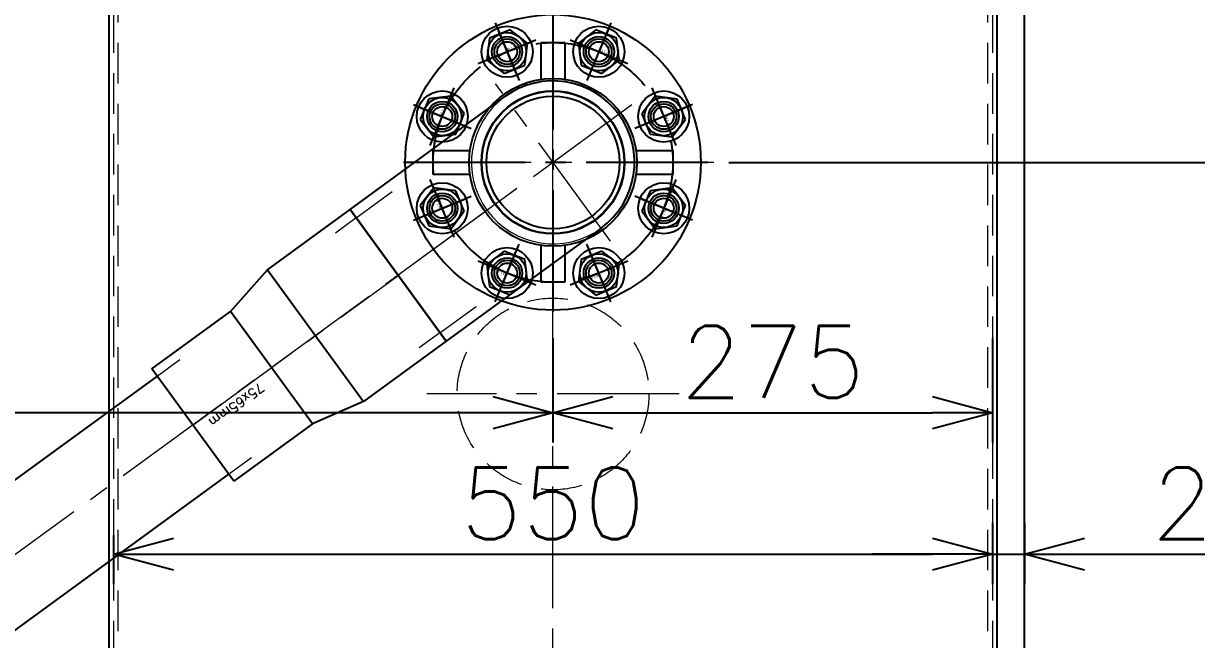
# Model space of a CAD drawing. Header units: millimetres. Extents: x -8731 to 85711, y -14522 to 31379.
# Drawn here: x 72748 to 73482, y 2244 to 2630 of the extents above; entities that cross this region are included whole.
import ezdxf
from ezdxf import colors
from ezdxf.entities.mleader import LeaderData, LeaderLine
from ezdxf.enums import TextEntityAlignment as Align
from ezdxf.math import Vec2, Vec3

# ---------------------------------------------------------------- set-up
doc = ezdxf.new("R2010")
doc.units = ezdxf.units.MM
doc.header["$LTSCALE"] = 4
doc.header["$PDMODE"] = 99
doc.header["$PDSIZE"] = 1
doc.linetypes.add('CENTER2', pattern=[28.575, 19.05, -3.175, 3.175, -3.175])
doc.linetypes.add('HIDDEN', pattern=[9.525, 6.35, -3.175])
for name, color, linetype, lineweight in [('04_HIDDEN', 2, 'HIDDEN', 13), ('05_CENTER', 4, 'CENTER2', 13), ('08_DIM', 3, 'Continuous', 13)]:
    doc.layers.add(name, color=color, linetype=linetype, lineweight=lineweight)
doc.layers.add('10_DRAFT', color=8, linetype='Continuous', lineweight=0, plot=False)
doc.styles.add('KANJI0', font='txt.shx', dxfattribs={"width": 0.9, "height": 30, "bigfont": 'bigfont'})
doc.styles.add('KSS_TXT', font='txt.shx', dxfattribs={"bigfont": 'extfont2.shx'})
doc.styles.get("Standard").update_dxf_attribs({"font": 'txt.shx', "bigfont": 'extfont2.shx'})
doc.dimstyles.new('KSS_DIM', dxfattribs={"dimscale": 3, "dimtxt": 3, "dimasz": 2.5, "dimexe": 1.25, "dimexo": 0.625, "dimtad": 1, "dimdsep": 46, "dimtxsty": 'KSS_TXT', "dimblk": 'OPEN30', "dimcen": 0, "dimazin": 2, "dimtfac": 0.75, "dimtmove": 0, "dimatfit": 3, "dimldrblk": 'OPEN30', "dimfxl": 1, "dimtolj": 1, "dimarcsym": 0})

# ---------------------------------------------------------------- blocks, each defined once
blk = doc.blocks.new('_Open30')
at = {"color": 0, "linetype": 'ByBlock', "lineweight": -2}
for p, q in [((-1, 0.268), (0, 0)), ((0, 0), (-1, -0.268)), ((0, 0), (-1, 0))]:
    blk.add_line(p, q, dxfattribs=at)
blk = doc.blocks.new('*D4582')
at = {"layer": '08_DIM', "color": 0, "lineweight": -2, "transparency": 16777216}
for p, q in [((71728.94, 1620.57), (71728.94, 2404.73)), ((73041.44, 2385.98), (71766.44, 2385.98)), ((73078.94, 2386.22), (73078.94, 2367.23))]:
    blk.add_line(p, q, dxfattribs=at)
at = {"layer": 'Defpoints', "color": 0, "transparency": 16777216}
for p in [(73078.94, 2395.59), (71728.94, 2385.98), (71728.94, 1611.19)]:
    blk.add_point(p, dxfattribs=at)
at = {"layer": '08_DIM', "color": 0, "lineweight": -2, "transparency": 16777216, "xscale": 37.5, "yscale": 37.5, "zscale": 37.5, "rotation": 180}
blk.add_blockref('_Open30', (71728.94, 2385.98), dxfattribs=at)
at = {"layer": '08_DIM', "color": 0, "lineweight": -2, "transparency": 16777216, "xscale": 37.5, "yscale": 37.5, "zscale": 37.5}
blk.add_blockref('_Open30', (73078.94, 2385.98), dxfattribs=at)
at = {"layer": '08_DIM', "color": 0, "transparency": 16777216, "insert": (72403.94, 2417.86), "char_height": 45, "attachment_point": 5, "style": 'KSS_TXT'}
blk.add_mtext('\\A1;1350', dxfattribs=at)
blk = doc.blocks.new('AM_BALLOON1')
at = {"transparency": 16777216}
blk.add_circle((0, 0), 5, dxfattribs=at)
blk.add_attdef('B_NUMBER', text='', height=3, dxfattribs=at).set_placement((0, 0), align=Align.MIDDLE_CENTER)
blk = doc.blocks.new('_OPEN')
at = {"color": 0, "linetype": 'ByBlock'}
for p, q in [((-1, 0.167), (0, 0)), ((0, 0), (-1, -0.167)), ((0, 0), (-1, 0))]:
    blk.add_line(p, q, dxfattribs=at)
blk = doc.blocks.new('*D4630')
at = {"layer": '08_DIM', "color": 0, "lineweight": -2, "transparency": 16777216}
for p, q in [((71968.94, 1962.22), (71968.94, 2836.08)), ((73373.94, 2057.07), (73373.94, 2836.08)), ((72006.44, 2817.33), (73336.44, 2817.33))]:
    blk.add_line(p, q, dxfattribs=at)
at = {"layer": 'Defpoints', "color": 0, "transparency": 16777216}
for p in [(73373.94, 2817.33), (73373.94, 2047.69), (71968.94, 1952.84)]:
    blk.add_point(p, dxfattribs=at)
at = {"layer": '08_DIM', "color": 0, "lineweight": -2, "transparency": 16777216, "xscale": 37.5, "yscale": 37.5, "zscale": 37.5, "rotation": 180}
blk.add_blockref('_Open30', (71968.94, 2817.33), dxfattribs=at)
at = {"layer": '08_DIM', "color": 0, "lineweight": -2, "transparency": 16777216, "xscale": 37.5, "yscale": 37.5, "zscale": 37.5}
blk.add_blockref('_Open30', (73373.94, 2817.33), dxfattribs=at)
at = {"layer": '08_DIM', "color": 0, "transparency": 16777216, "insert": (72671.44, 2849.21), "char_height": 45, "attachment_point": 5, "style": 'KSS_TXT'}
blk.add_mtext('\\A1;1405', dxfattribs=at)
blk = doc.blocks.new('径違いソケット(TS-RS)-75mm×65mma_1_1_1')
at = {"color": 0}
for p, q in [((0, 51), (64, 51)), ((0, -51), (0, 51)), ((64, -51), (64, 51)), ((64, 51), (98, 43.5)), ((98, 43.5), (98, -43.5)), ((98, 43.5), (159, 43.5)), ((159, 43.5), (159, -43.5)), ((98, -43.5), (64, -51)), ((159, -43.5), (98, -43.5)), ((64, -51), (0, -51))]:
    blk.add_line(p, q, dxfattribs=at)
at = {"layer": '05_CENTER', "color": 0}
blk.add_line((159, 0), (0, 0), dxfattribs=at)
at = {"layer": '10_DRAFT'}
for p, q in [((0, 44.5), (16.06, 44.5)), ((159, 38), (141.32, 38)), ((159, -38), (141.32, -38)), ((0, -44.5), (16.06, -44.5))]:
    blk.add_line(p, q, dxfattribs=at)
at = {"layer": '10_DRAFT', "style": 'KSS_TXT'}
blk.add_text('75x65mm', height=6, dxfattribs=at).set_placement((109.27, 3.02))
blk = doc.blocks.new('エルボ(TS-L)-75mmb_1')
at = {"color": 0}
for p, q in [((-120, 51), (0, 51)), ((0, 51), (0, -51)), ((0, -51), (-120, -51))]:
    blk.add_line(p, q, dxfattribs=at)
blk.add_arc((-120, 0), 51, 90, 270, dxfattribs=at)
at = {"layer": '05_CENTER', "color": 0}
for p, q in [((-120, 61), (-120, -61)), ((-181, 0), (10, 0))]:
    blk.add_line(p, q, dxfattribs=at)
at = {"layer": '10_DRAFT'}
for p, q in [((0, 44.5), (-28.01, 44.5)), ((0, -44.5), (-28.01, -44.5))]:
    blk.add_line(p, q, dxfattribs=at)
blk.add_circle((-120, 0), 44.8, dxfattribs=at)
blk.add_arc((-120, 0), 51, 270, 90, dxfattribs=at)
blk = doc.blocks.new('*U252')
at = {"color": 0, "linetype": 'CENTER2'}
blk.add_line((-5.55, 13.4), (5.55, -13.4), dxfattribs=at)
at = {"color": 0}
blk.add_circle((0, 0), 9.5, dxfattribs=at)
blk = doc.blocks.new('*U251')
at = {"color": 0, "linetype": 'ByBlock', "lineweight": -2}
blk.add_blockref('*U252', (661.9, 684.13), dxfattribs=at)
for p, rotation in [((719.3, 684.13), 315), ((621.31, 643.54), 45.00000000000001), ((759.89, 643.54), 270), ((759.89, 586.14), 225), ((621.31, 586.14), 90.00000000000001), ((661.9, 545.55), 135), ((719.3, 545.55), 180)]:
    blk.add_blockref('*U252', p, dxfattribs=dict(at, rotation=rotation))
blk = doc.blocks.new('TSフランジ-JIS10K-80mma_1')
at = {"color": 0, "linetype": 'CENTER2'}
for p, q in [((0, 96.86), (0, -96.86)), ((96.86, 0), (-96.86, 0))]:
    blk.add_line(p, q, dxfattribs=at)
at = {"color": 0}
for p, q in [((-7.5, 51.96), (-7.5, 75)), ((-7.5, 75), (7.5, 75)), ((7.5, 75), (7.5, 51.96)), ((-75, 7.5), (-51.96, 7.5)), ((-75, -7.5), (-75, 7.5)), ((51.96, 7.5), (75, 7.5)), ((75, 7.5), (75, -7.5)), ((-51.96, -7.5), (-75, -7.5)), ((75, -7.5), (51.96, -7.5)), ((-7.5, -75), (-7.5, -51.96)), ((7.5, -51.96), (7.5, -75)), ((7.5, -75), (-7.5, -75))]:
    blk.add_line(p, q, dxfattribs=at)
for radius in [92.5, 52.5, 44.8]:
    blk.add_circle((0, 0), radius, dxfattribs=at)
at = {"color": 0, "linetype": 'CENTER2'}
blk.add_circle((0, 0), 75, dxfattribs=at)
at = {"color": 0}
blk.add_blockref('*U251', (-690.6, -614.84), dxfattribs=at)
blk = doc.blocks.new('16b_1_1_1')
at = {"color": 0, "linetype": 'CENTER2'}
for p, q in [((0, 19.54), (0, -19.54)), ((-19.54, 0), (19.54, 0))]:
    blk.add_line(p, q, dxfattribs=at)
at = {"color": 0}
for p, q in [((-6.92, 11.99), (-13.85, 0)), ((6.93, 11.99), (-6.92, 11.99)), ((13.85, 0), (6.93, 11.99)), ((-13.85, 0), (-6.92, -11.99)), ((6.93, -11.99), (13.85, 0)), ((-6.92, -11.99), (6.93, -11.99))]:
    blk.add_line(p, q, dxfattribs=at)
for radius in [16, 11.99, 8, 6.25]:
    blk.add_circle((0, 0), radius, dxfattribs=at)
at = {"layer": '10_DRAFT', "style": 'KANJI0', "width": 0.82}
blk.add_text('Ｍ１６', height=1.714, dxfattribs=at).set_placement((0.41, 0.18))
blk = doc.blocks.new('*U249')
at = {"rotation": 337.4999999999999}
blk.add_blockref('16b_1_1_1', (0, 0), dxfattribs=at)
blk = doc.blocks.new('A$C18500DD8_1_1')
for p, q in [((-817.78, 21.25), (-1853.53, -734.46)), ((-772.99, -40.14), (-1808.74, -795.86))]:
    blk.add_line(p, q)
at = {"layer": '05_CENTER'}
blk.add_line((-592.74, 138.41), (-1919.99, -830.01), dxfattribs=at)
at = {"color": 0, "linetype": 'ByBlock', "lineweight": -2, "transparency": 16777216}
for p, rotation in [((-598.7, 224.3), 45.00000000000025), ((-500.71, 183.71), 315.0000000000003), ((-639.29, 183.71), 90), ((-639.29, 126.3), 135.0000000000003), ((-500.71, 126.3), 270), ((-541.3, 85.71), 225.0000000000003), ((-598.7, 85.71), 180.0000000000003)]:
    blk.add_blockref('*U249', p, dxfattribs=dict(at, rotation=rotation))
at = {"color": 4}
blk.add_blockref('TSフランジ-JIS10K-80mma_1', (-570, 155), dxfattribs=at)
at = {"color": 0, "linetype": 'ByBlock', "lineweight": -2, "transparency": 16777216}
blk.add_blockref('*U249', (-541.3, 224.3), dxfattribs=at)
at = {"color": 4}
for name, rotation in [('エルボ(TS-L)-75mmb_1', 216.1154000580603), ('径違いソケット(TS-RS)-75mm×65mma_1_1_1', 216.11493845587)]:
    blk.add_blockref(name, (-666.94, 84.28), dxfattribs=dict(at, rotation=rotation))
blk = doc.blocks.new('*D4636')
at = {"layer": '08_DIM', "color": 0, "lineweight": -2, "transparency": 16777216}
for p, q in [((73366.31, 2647.69), (73842.78, 2647.69)), ((73824.03, 2085.19), (73824.03, 2610.19)), ((73383.31, 2047.69), (73842.78, 2047.69))]:
    blk.add_line(p, q, dxfattribs=at)
at = {"layer": 'Defpoints', "color": 0, "transparency": 16777216}
for p in [(73356.94, 2647.69), (73824.03, 2647.69), (73373.94, 2047.69)]:
    blk.add_point(p, dxfattribs=at)
at = {"layer": '08_DIM', "color": 0, "lineweight": -2, "transparency": 16777216, "xscale": 37.5, "yscale": 37.5, "zscale": 37.5}
for p, rotation in [((73824.03, 2647.69), 90), ((73824.03, 2047.69), 270)]:
    blk.add_blockref('_Open30', p, dxfattribs=dict(at, rotation=rotation))
at = {"layer": '08_DIM', "color": 0, "transparency": 16777216, "insert": (73792.15, 2347.69), "char_height": 45, "attachment_point": 5, "rotation": 90, "style": 'KSS_TXT'}
blk.add_mtext('\\A1;600', dxfattribs=at)
blk = doc.blocks.new('*D4638')
at = {"layer": '08_DIM', "color": 0, "lineweight": -2, "transparency": 16777216}
for p, q in [((73353.94, 2317.01), (73353.94, 2278.6)), ((73373.94, 2317.13), (73373.94, 2278.6)), ((73316.44, 2297.35), (73278.94, 2297.35)), ((73353.94, 2297.35), (73373.94, 2297.35)), ((73411.44, 2297.35), (73535.19, 2297.35))]:
    blk.add_line(p, q, dxfattribs=at)
at = {"layer": 'Defpoints', "color": 0, "transparency": 16777216}
for p in [(73353.94, 2326.39), (73373.94, 2326.51), (73373.94, 2297.35)]:
    blk.add_point(p, dxfattribs=at)
at = {"layer": '08_DIM', "color": 0, "lineweight": -2, "transparency": 16777216, "xscale": 37.5, "yscale": 37.5, "zscale": 37.5}
blk.add_blockref('_Open30', (73353.94, 2297.35), dxfattribs=at)
at = {"layer": '08_DIM', "color": 0, "lineweight": -2, "transparency": 16777216, "xscale": 37.5, "yscale": 37.5, "zscale": 37.5, "rotation": 180}
blk.add_blockref('_Open30', (73373.94, 2297.35), dxfattribs=at)
at = {"layer": '08_DIM', "color": 0, "transparency": 16777216, "insert": (73492.06, 2329.23), "char_height": 45, "attachment_point": 5, "style": 'KSS_TXT'}
blk.add_mtext('\\A1;20', dxfattribs=at)
blk = doc.blocks.new('*D4641')
at = {"layer": '08_DIM', "color": 0, "lineweight": -2, "transparency": 16777216}
for p, q in [((73353.94, 2317.01), (73353.94, 2278.6)), ((72803.94, 2309.32), (72803.94, 2278.6)), ((72841.44, 2297.35), (73316.44, 2297.35))]:
    blk.add_line(p, q, dxfattribs=at)
at = {"layer": 'Defpoints', "color": 0, "transparency": 16777216}
for p in [(73353.94, 2326.39), (72803.94, 2318.69), (73353.94, 2297.35)]:
    blk.add_point(p, dxfattribs=at)
at = {"layer": '08_DIM', "color": 0, "lineweight": -2, "transparency": 16777216, "xscale": 37.5, "yscale": 37.5, "zscale": 37.5, "rotation": 180}
blk.add_blockref('_Open30', (72803.94, 2297.35), dxfattribs=at)
at = {"layer": '08_DIM', "color": 0, "lineweight": -2, "transparency": 16777216, "xscale": 37.5, "yscale": 37.5, "zscale": 37.5}
blk.add_blockref('_Open30', (73353.94, 2297.35), dxfattribs=at)
at = {"layer": '08_DIM', "color": 0, "transparency": 16777216, "insert": (73078.94, 2329.23), "char_height": 45, "attachment_point": 5, "style": 'KSS_TXT'}
blk.add_mtext('\\A1;550', dxfattribs=at)
blk = doc.blocks.new('*D4652')
at = {"layer": '08_DIM', "color": 0, "lineweight": -2, "transparency": 16777216}
for p, q in [((72333.94, 1872.67), (72333.94, 2950.36)), ((73373.94, 2057.07), (73373.94, 2950.36)), ((73336.44, 2931.61), (72371.44, 2931.61))]:
    blk.add_line(p, q, dxfattribs=at)
at = {"layer": 'Defpoints', "color": 0, "transparency": 16777216}
for p in [(72333.94, 2931.61), (73373.94, 2047.69), (72333.94, 1863.29)]:
    blk.add_point(p, dxfattribs=at)
at = {"layer": '08_DIM', "color": 0, "lineweight": -2, "transparency": 16777216, "xscale": 37.5, "yscale": 37.5, "zscale": 37.5, "rotation": 180}
blk.add_blockref('_Open30', (72333.94, 2931.61), dxfattribs=at)
at = {"layer": '08_DIM', "color": 0, "lineweight": -2, "transparency": 16777216, "xscale": 37.5, "yscale": 37.5, "zscale": 37.5}
blk.add_blockref('_Open30', (73373.94, 2931.61), dxfattribs=at)
at = {"layer": '08_DIM', "color": 0, "transparency": 16777216, "insert": (72853.94, 2963.49), "char_height": 45, "attachment_point": 5, "style": 'KSS_TXT'}
blk.add_mtext('\\A1;1040', dxfattribs=at)
blk = doc.blocks.new('*D4663')
at = {"layer": '08_DIM', "color": 0, "lineweight": -2, "transparency": 16777216}
for p, q in [((70673.94, 2327.07), (70673.94, 3074.46)), ((73373.94, 2057.07), (73373.94, 3074.46)), ((70711.44, 3055.71), (73336.44, 3055.71))]:
    blk.add_line(p, q, dxfattribs=at)
at = {"layer": 'Defpoints', "color": 0, "transparency": 16777216}
for p in [(73373.94, 3055.71), (70673.94, 2317.69), (73373.94, 2047.69)]:
    blk.add_point(p, dxfattribs=at)
at = {"layer": '08_DIM', "color": 0, "lineweight": -2, "transparency": 16777216, "xscale": 37.5, "yscale": 37.5, "zscale": 37.5, "rotation": 180}
blk.add_blockref('_Open30', (70673.94, 3055.71), dxfattribs=at)
at = {"layer": '08_DIM', "color": 0, "lineweight": -2, "transparency": 16777216, "xscale": 37.5, "yscale": 37.5, "zscale": 37.5}
blk.add_blockref('_Open30', (73373.94, 3055.71), dxfattribs=at)
at = {"layer": '08_DIM', "color": 0, "transparency": 16777216, "insert": (72023.94, 3087.59), "char_height": 45, "attachment_point": 5, "style": 'KSS_TXT'}
blk.add_mtext('\\A1;2700', dxfattribs=at)
blk = doc.blocks.new('*D4699')
at = {"layer": '08_DIM', "color": 0, "lineweight": -2, "transparency": 16777216}
for p, q in [((73078.94, 2432.71), (73078.94, 2367.23)), ((73353.94, 2432.7), (73353.94, 2367.23)), ((73116.44, 2385.98), (73316.44, 2385.98))]:
    blk.add_line(p, q, dxfattribs=at)
at = {"layer": 'Defpoints', "color": 0, "transparency": 16777216}
for p in [(73078.94, 2442.08), (73353.94, 2442.07), (73353.94, 2385.98)]:
    blk.add_point(p, dxfattribs=at)
at = {"layer": '08_DIM', "color": 0, "lineweight": -2, "transparency": 16777216, "xscale": 37.5, "yscale": 37.5, "zscale": 37.5, "rotation": 180}
blk.add_blockref('_Open30', (73078.94, 2385.98), dxfattribs=at)
at = {"layer": '08_DIM', "color": 0, "lineweight": -2, "transparency": 16777216, "xscale": 37.5, "yscale": 37.5, "zscale": 37.5}
blk.add_blockref('_Open30', (73353.94, 2385.98), dxfattribs=at)
at = {"layer": '08_DIM', "color": 0, "transparency": 16777216, "insert": (73216.44, 2417.86), "char_height": 45, "attachment_point": 5, "style": 'KSS_TXT'}
blk.add_mtext('\\A1;275', dxfattribs=at)
blk = doc.blocks.new('*D4700')
at = {"layer": '08_DIM', "color": 0, "lineweight": -2, "transparency": 16777216}
for p, q in [((73188.92, 2542.69), (73727.15, 2542.69)), ((73708.4, 2085.19), (73708.4, 2505.19)), ((73383.31, 2047.69), (73727.15, 2047.69))]:
    blk.add_line(p, q, dxfattribs=at)
at = {"layer": 'Defpoints', "color": 0, "transparency": 16777216}
for p in [(73179.55, 2542.69), (73708.4, 2542.69), (73373.94, 2047.69)]:
    blk.add_point(p, dxfattribs=at)
at = {"layer": '08_DIM', "color": 0, "lineweight": -2, "transparency": 16777216, "xscale": 37.5, "yscale": 37.5, "zscale": 37.5}
for p, rotation in [((73708.4, 2542.69), 90), ((73708.4, 2047.69), 270)]:
    blk.add_blockref('_Open30', p, dxfattribs=dict(at, rotation=rotation))
at = {"layer": '08_DIM', "color": 0, "transparency": 16777216, "insert": (73676.53, 2295.19), "char_height": 45, "attachment_point": 5, "rotation": 90, "style": 'KSS_TXT'}
blk.add_mtext('\\A1;495', dxfattribs=at)

msp = doc.modelspace()

# ---------------------------------------------------------------- linework, layer by layer
at = {"color": 0}
msp.add_lwpolyline([(72800.93592, 2047.69256), (73356.93592, 2047.69256), (73356.93592, 2647.69256), (72800.93592, 2647.69256)], close=True, dxfattribs=at)
for centre, radius in [((73078.93592, 2542.69256), 92.5), ((73050.23469, 2611.98353), 9.5), ((73107.63718, 2611.98352), 9.5), ((73078.93592, 2542.69256), 44.55), ((73078.93592, 2542.69256), 41.55), ((73009.64496, 2571.39382), 9.5), ((73148.22689, 2571.39382), 9.5), ((73009.64496, 2513.9913), 9.5), ((73148.22689, 2513.9913), 9.5), ((73050.23469, 2473.40158), 9.5), ((73107.63718, 2473.40159), 9.5)]:
    msp.add_circle(centre, radius, dxfattribs=at)
at = {"layer": '04_HIDDEN'}
for p, q in [((72803.93592, 2636.69256), (72803.93592, 2058.69256)), ((72806.93592, 2058.69256), (72806.93592, 2636.69256)), ((73350.93592, 2058.69256), (73350.93592, 2636.69256)), ((73353.93592, 2636.69256), (73353.93592, 2058.69256))]:
    msp.add_line(p, q, dxfattribs=at)
msp.add_circle((73078.93592, 2397.69256), 60, dxfattribs=at)
at = {"layer": '05_CENTER'}
for p, q in [((73078.93592, 2034.9043), (73078.93592, 2659.31838)), ((73044.44887, 2625.95164), (73056.0205, 2598.01543)), ((73113.42293, 2625.95165), (73101.85142, 2598.01539)), ((72995.67683, 2577.17957), (73023.61308, 2565.60806)), ((73162.19499, 2577.17963), (73134.25878, 2565.608)), ((73179.54609, 2542.69256), (72978.32575, 2542.69256)), ((72995.67683, 2508.20555), (73023.61308, 2519.77705)), ((73162.19499, 2508.20549), (73134.25878, 2519.77711)), ((73044.44887, 2459.43348), (73056.0205, 2487.36969)), ((73113.42293, 2459.43347), (73101.85142, 2487.36972)), ((73157.78931, 2397.69256), (73000.08253, 2397.69256))]:
    msp.add_line(p, q, dxfattribs=at)
msp.add_circle((73078.93592, 2542.69256), 75, dxfattribs=at)

# ---------------------------------------------------------------- block references
msp.add_blockref('A$C18500DD8_1_1', (73648.93593, 2387.69256))

# ---------------------------------------------------------------- dimensions: what is measured, and where the dimension line sits
at = {"layer": '08_DIM', "color": 1}
for base, p1, p2, picture, middle in [((73373.93592, 3055.71187), (70673.93592, 2317.69256), (73373.93592, 2047.69256), '*D4663', (72023.93592, 3087.58687)), ((72333.93592, 2931.61027), (73373.93592, 2047.69256), (72333.93592, 1863.2912), '*D4652', (72853.93592, 2963.48527)), ((73373.93592, 2817.33328), (71968.93593, 1952.84393), (73373.93592, 2047.69256), '*D4630', (72671.43592, 2849.20828))]:
    dim = msp.add_linear_dim(base=base, p1=p1, p2=p2, dimstyle='KSS_DIM', override={"dimscale": 15}, dxfattribs=at)
    dim.commit()
    dim.dimension.update_dxf_attribs({"geometry": picture, "text_midpoint": middle})
at = {"layer": '08_DIM'}
for base, p2, picture, middle in [((73824.02975, 2647.69256), (73356.93588, 2647.69256), '*D4636', (73792.15475, 2347.69256)), ((73708.40479, 2542.69256), (73179.54604, 2542.69256), '*D4700', (73676.52979, 2295.19256))]:
    dim = msp.add_linear_dim(base=base, p1=(73373.93592, 2047.69256), p2=p2, angle=90, dimstyle='KSS_DIM', override={"dimscale": 15}, dxfattribs=at)
    dim.commit()
    dim.dimension.update_dxf_attribs({"geometry": picture, "text_midpoint": middle})
for base, p1, p2, picture, middle in [((71728.93593, 2385.98094), (73078.93586, 2395.59036), (71728.93593, 1611.19256), '*D4582', (72403.93589, 2417.85594)), ((73353.93592, 2385.98094), (73078.93588, 2442.08239), (73353.93592, 2442.07444), '*D4699', (73216.4359, 2417.85594)), ((73353.93592, 2297.35095), (72803.93588, 2318.69398), (73353.93592, 2326.38827), '*D4641', (73078.9359, 2329.22595)), ((73373.93592, 2297.35095), (73353.93592, 2326.38827), (73373.93592, 2326.50845), '*D4638', (73492.06092, 2329.22595))]:
    dim = msp.add_linear_dim(base=base, p1=p1, p2=p2, dimstyle='KSS_DIM', override={"dimscale": 15}, dxfattribs=at)
    dim.commit()
    dim.dimension.update_dxf_attribs({"geometry": picture, "text_midpoint": middle})

# ---------------------------------------------------------------- leaders
ml = msp.add_multileader_block('Standard', dxfattribs=at)
ml.set_content('AM_BALLOON1', color=256, scale=15)
ml.set_attribute('B_NUMBER', 'A', width=0)
ml.set_leader_properties(color=256, linetype='ByLayer', lineweight=-1)
ml.set_arrow_properties(name='OPEN')
ml.build(insert=Vec2(0, 0))
ml.multileader.update_dxf_attribs({"leader_type": 0, "has_dogleg": 0, "text_right_attachment_type": 6, "dogleg_length": 0, "arrow_head_size": 30, "scale": 15, "block_connection_type": 1})
ctx = ml.context
ctx.base_point, ctx.scale, ctx.char_height, ctx.arrow_head_size, ctx.landing_gap_size, ctx.plane_origin = Vec3(74152.51725, 3585.67818), 15, 60, 30, 30, Vec3(74152.51725, 3585.67818)
ctx.right_attachment, ctx.attachment_type = 6, 1
notes = []
notes.append((ctx, [(0, (0, 0, 0), (0, 0), (1, 0), 1, [])]))
ctx.block.insert = Vec3(74152.51725, 3585.67818)
ml = msp.add_multileader_block('Standard', dxfattribs=at)
ml.set_content('AM_BALLOON1', color=256, scale=15)
ml.set_attribute('B_NUMBER', 'C', width=0)
ml.set_leader_properties(color=256, linetype='ByLayer', lineweight=-1)
ml.set_arrow_properties(name='OPEN')
ml.build(insert=Vec2(0, 0))
ml.multileader.update_dxf_attribs({"leader_type": 0, "has_dogleg": 0, "text_right_attachment_type": 6, "dogleg_length": 0, "arrow_head_size": 30, "scale": 15, "block_connection_type": 1})
ctx = ml.context
ctx.base_point, ctx.scale, ctx.char_height, ctx.arrow_head_size, ctx.landing_gap_size, ctx.plane_origin = Vec3(75922.97109, 3336.04157), 15, 60, 30, 30, Vec3(75922.97109, 3336.04157)
ctx.right_attachment, ctx.attachment_type = 6, 1
notes.append((ctx, [(0, (0, 0, 0), (0, 0), (1, 0), 1, [])]))
ctx.block.insert = Vec3(75922.97109, 3336.04157)
ml = msp.add_multileader_block('Standard', dxfattribs=at)
ml.set_content('AM_BALLOON1', color=256, scale=15)
ml.set_attribute('B_NUMBER', 'J', width=0)
ml.set_leader_properties(color=256, linetype='ByLayer', lineweight=-1)
ml.set_arrow_properties(name='OPEN')
ml.build(insert=Vec2(0, 0))
ml.multileader.update_dxf_attribs({"leader_type": 0, "has_dogleg": 0, "text_right_attachment_type": 6, "dogleg_length": 0, "arrow_head_size": 30, "scale": 15, "block_connection_type": 1})
ctx = ml.context
ctx.base_point, ctx.scale, ctx.char_height, ctx.arrow_head_size, ctx.landing_gap_size, ctx.plane_origin = Vec3(74177.16998, 3066.07102), 15, 60, 30, 30, Vec3(74177.16998, 3066.07102)
ctx.right_attachment, ctx.attachment_type = 6, 1
notes.append((ctx, [(0, (0, 0, 0), (0, 0), (1, 0), 1, [])]))
ctx.block.insert = Vec3(74177.16998, 3066.07102)
ml = msp.add_multileader_block('Standard', dxfattribs=at)
ml.set_content('AM_BALLOON1', color=256, scale=15)
ml.set_attribute('B_NUMBER', 'G', width=0)
ml.set_leader_properties(color=256, linetype='ByLayer', lineweight=-1)
ml.set_arrow_properties(name='OPEN')
ml.build(insert=Vec2(0, 0))
ml.multileader.update_dxf_attribs({"leader_type": 0, "has_dogleg": 0, "text_right_attachment_type": 6, "dogleg_length": 0, "arrow_head_size": 30, "scale": 15, "block_connection_type": 1})
ctx = ml.context
ctx.base_point, ctx.scale, ctx.char_height, ctx.arrow_head_size, ctx.landing_gap_size, ctx.plane_origin = Vec3(77538.8127, 2880.80037), 15, 60, 30, 30, Vec3(77538.8127, 2880.80037)
ctx.right_attachment, ctx.attachment_type = 6, 1
notes.append((ctx, [(0, (0, 0, 0), (0, 0), (1, 0), 1, [])]))
ctx.block.insert = Vec3(77538.8127, 2880.80037)
ml = msp.add_multileader_block('Standard', dxfattribs=at)
ml.set_content('AM_BALLOON1', color=256, scale=15)
ml.set_attribute('B_NUMBER', 'H', width=0)
ml.set_leader_properties(color=256, linetype='ByLayer', lineweight=-1)
ml.set_arrow_properties(name='OPEN')
ml.build(insert=Vec2(0, 0))
ml.multileader.update_dxf_attribs({"leader_type": 0, "has_dogleg": 0, "text_right_attachment_type": 6, "dogleg_length": 0, "arrow_head_size": 30, "scale": 15, "block_connection_type": 1})
ctx = ml.context
ctx.base_point, ctx.scale, ctx.char_height, ctx.arrow_head_size, ctx.landing_gap_size, ctx.plane_origin = Vec3(77409.17981, 2739.35861), 15, 60, 30, 30, Vec3(77409.17981, 2739.35861)
ctx.right_attachment, ctx.attachment_type = 6, 1
notes.append((ctx, [(0, (0, 0, 0), (0, 0), (1, 0), 1, [])]))
ctx.block.insert = Vec3(77409.17981, 2739.35861)
ml = msp.add_multileader_block('Standard', dxfattribs=at)
ml.set_content('AM_BALLOON1', color=256, scale=15)
ml.set_attribute('B_NUMBER', 'I', width=0)
ml.set_leader_properties(color=256, linetype='ByLayer', lineweight=-1)
ml.set_arrow_properties(name='OPEN')
ml.build(insert=Vec2(0, 0))
ml.multileader.update_dxf_attribs({"leader_type": 0, "has_dogleg": 0, "text_right_attachment_type": 6, "dogleg_length": 0, "arrow_head_size": 30, "scale": 15, "block_connection_type": 1})
ctx = ml.context
ctx.base_point, ctx.scale, ctx.char_height, ctx.arrow_head_size, ctx.landing_gap_size, ctx.plane_origin = Vec3(77551.89496, 2589.59678), 15, 60, 30, 30, Vec3(77551.89496, 2589.59678)
ctx.right_attachment, ctx.attachment_type = 6, 1
notes.append((ctx, [(0, (0, 0, 0), (0, 0), (1, 0), 1, [])]))
ctx.block.insert = Vec3(77551.89496, 2589.59678)
ml = msp.add_multileader_block('Standard', dxfattribs=at)
ml.set_content('AM_BALLOON1', color=256, scale=6.25)
ml.set_attribute('B_NUMBER', '120', width=0)
ml.set_leader_properties(color=256, linetype='ByLayer', lineweight=-1)
ml.set_arrow_properties(name='OPEN')
ml.build(insert=Vec2(0, 0))
ml.multileader.update_dxf_attribs({"leader_type": 0, "has_dogleg": 0, "text_right_attachment_type": 6, "dogleg_length": 0, "arrow_head_size": 12.5, "scale": 2.5, "block_connection_type": 1})
ctx = ml.context
ctx.base_point, ctx.scale, ctx.char_height, ctx.arrow_head_size, ctx.landing_gap_size, ctx.plane_origin = Vec3(82283.06772, 2548.57113), 2.5, 25, 12.5, 12.5, Vec3(82283.06772, 2548.57113)
ctx.right_attachment, ctx.attachment_type = 6, 1
notes.append((ctx, [(0, (0, 0, 0), (0, 0), (1, 0), 1, [])]))
ctx.block.insert = Vec3(82283.06772, 2548.57113)
for ctx, leaders in notes:
    for number, flags, end, landing, length, lines in leaders:
        leader = LeaderData()
        leader.index, (leader.has_last_leader_line, leader.has_dogleg_vector, leader.attachment_direction) = number, flags
        leader.last_leader_point, leader.dogleg_vector, leader.dogleg_length = Vec3(end), Vec3(landing), length
        for number, points, colour, breaks in lines:
            line = LeaderLine()
            line.index, line.vertices, line.color, line.breaks = number, Vec3.list(points), colors.encode_raw_color(colour), breaks
            leader.lines.append(line)
        ctx.leaders.append(leader)

doc.saveas('drawing.dxf')
